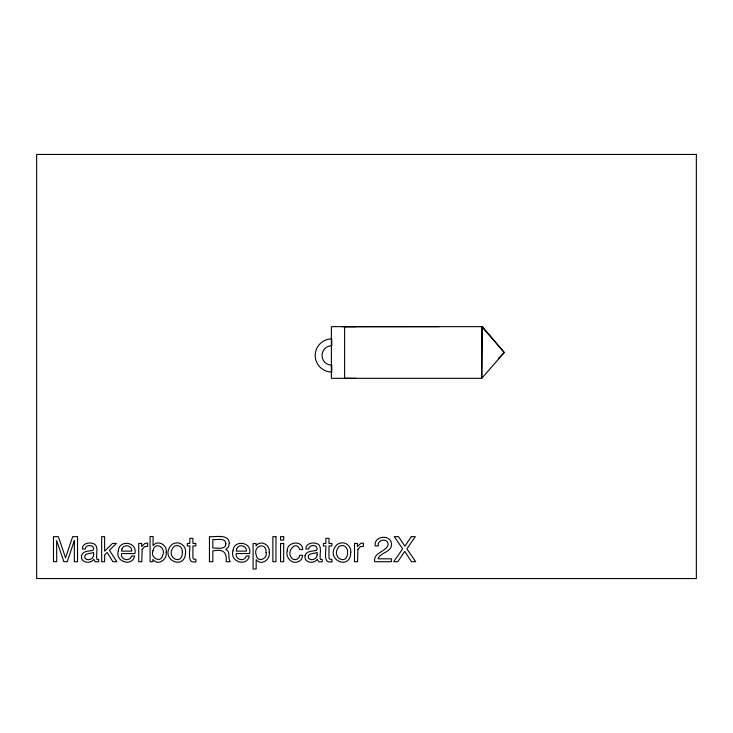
<?xml version="1.0" encoding="UTF-8"?>
<svg xmlns="http://www.w3.org/2000/svg" width="733" height="733" viewBox="0 0 733 733"><rect width="100%" height="100%" fill="white"/><g stroke="black" fill="none" stroke-linecap="round" stroke-linejoin="round"><path stroke-width="1.1" d="M482.378 326.652L481.746 378.329L331.38 378.32L331.38 326.652L482.378 326.652L504.277 352.491L481.746 378.329L481.746 326.652L504.277 352.491L498.321 358.62M341.981 326.652L356.036 326.652M344.629 326.698L439.333 326.652M356.036 378.329L344.629 378.32L344.629 326.652M74.363 540.56L74.29 561.716L77.524 561.716L77.524 536.638L72.704 536.638L65.549 557.84L58.347 536.638L53.482 536.638L53.482 561.716L56.725 561.716L56.633 540.56L63.844 561.716L67.207 561.716L74.363 540.56M266.061 552.462C267.902 559.242 257.118 562.834 256.211 555.174C252.757 545.728 266.528 541.357 266.061 552.462M152.986 550.721C149.807 557.813 161.049 563.659 162.717 555.302C166.409 547.148 154.791 541.027 152.986 550.721M166.171 552.224C167.61 559.49 157.687 566.352 152.904 559.38L152.904 561.716L150.073 561.716L150.073 536.547L153.06 536.547L153.06 545.654C157.723 539.442 167.619 544.967 166.171 552.224M185.55 552.187C185.422 571.319 159.501 559.719 170.853 545.636A7.55 7.55 0 0 1 175.26 543.071C180.767 541.696 186.164 546.589 185.55 552.187M287.226 550.804C285.238 557.666 292.339 565.152 299.073 561.304A6.276 6.276 0 0 0 301.84 558.39L302.729 555.248L299.742 555.248C299.385 557.996 296.828 560.232 294.006 559.499A3.766 3.766 0 0 1 291.514 557.74C285.843 551.528 296.334 539.552 299.742 549.576L302.729 549.576C302.61 539.79 286.924 541.614 287.226 550.804M350.768 552.187C350.631 571.319 324.71 559.719 336.062 545.636A7.55 7.55 0 0 1 340.478 543.071C345.976 541.696 351.382 546.589 350.768 552.187M118.343 550.822C114.65 561.615 132.242 567.397 134.634 555.981L131.61 555.981C130.126 562.064 120.239 560.039 121.486 553.552L134.89 553.552C137.822 541.934 119.067 539.158 118.343 550.822M233.012 550.822C229.319 561.615 246.92 567.397 249.302 555.981L246.288 555.981C244.795 562.064 234.908 560.039 236.163 553.552L249.559 553.552C252.5 541.934 233.735 539.158 233.012 550.822M269.194 552.169C270.807 559.38 261.241 566.316 256.174 559.664L256.174 569.01L253.096 569.01L253.096 543.519L256.083 543.519L256.083 545.938C260.536 539.396 270.55 544.931 269.194 552.169M225.883 543.721C225.947 550.217 216.638 547.67 212.854 548.128L212.854 539.552C216.629 540.139 225.718 537.243 225.883 543.721M81.528 555.715C80.099 562.761 90.434 564.456 93.778 559.297L95.235 561.826L98.726 561.799L98.726 559.536L96.893 559.343C95.437 554.45 99.89 544.802 92.376 543.29C88.29 542.173 82.023 543.804 82.371 549.017L85.239 549.017C85.312 545.325 90.031 544.931 92.587 546.287L93.705 548.568L92.972 550.346C89.16 551.363 82.554 550.602 81.528 555.715M305.056 555.715C303.627 562.761 313.953 564.456 317.297 559.297L318.763 561.826L322.245 561.799L322.245 559.536L320.413 559.343C318.956 554.45 323.409 544.802 315.905 543.29C311.809 542.173 305.551 543.804 305.89 549.017L308.758 549.017C308.84 545.325 313.55 544.931 316.115 546.287L317.233 548.568L316.491 550.346C312.679 551.363 306.082 550.602 305.056 555.715M391.523 544.509C391.486 552.49 380.299 552.169 378.045 558.812L391.404 558.812L391.404 561.716L374.618 561.716C373.326 551.976 386.199 552.169 388.124 544.646C388.243 537.701 376.918 539.222 378.338 545.938L375.214 545.938C373.5 535.292 391.706 534.036 391.523 544.509M182.343 552.279C182.627 566.123 165.85 558.005 172.951 547.734A4.178 4.178 0 0 1 175.737 545.719C179.732 544.573 182.856 548.486 182.343 552.279M347.552 552.279C347.836 566.123 331.069 558.005 338.16 547.734A4.178 4.178 0 0 1 340.946 545.719C344.95 544.573 348.065 548.486 347.552 552.279M229.328 543.4L228.403 547.084L225.791 549.393C230.556 551.124 227.899 557.053 229.621 560.598L230.29 561.716L226.121 561.716C227.23 551.912 222.75 548.751 212.854 550.959L212.854 561.716L209.455 561.716L209.455 536.638C215.383 537.207 228.971 533.597 229.328 543.4M93.622 554.89C93.87 559.068 87.236 561.551 84.881 558.042C83.48 552.609 90.672 554.038 93.622 552.416L93.622 554.89M317.142 554.89C317.389 559.068 310.755 561.551 308.41 558.042C306.999 552.609 314.191 554.038 317.142 552.416L317.142 554.89M142.138 549.365L141.826 561.716L138.748 561.716L138.748 543.428L141.671 543.428L141.671 546.589L144.932 543.355L147.645 543.107L147.645 546.351L144.584 546.635L142.138 549.365M357.887 549.365L357.576 561.716L354.506 561.716L354.506 543.428L357.42 543.428L357.42 546.589L360.691 543.355L363.403 543.107L363.403 546.351L360.334 546.635L357.887 549.365M121.999 548.962L121.568 551.115L131.729 551.115C132.334 545.434 123.758 543.62 121.999 548.962M236.667 548.962L236.246 551.115L246.407 551.115C247.003 545.434 238.436 543.62 236.667 548.962M411.259 536.638L404.909 546.232L398.505 536.638L394.253 536.638L402.674 548.861L393.685 561.716L397.79 561.716L404.735 551.408L411.497 561.716L415.712 561.716L406.888 548.861L415.309 536.638L411.259 536.638M112.506 543.428L104.617 551.198L104.617 536.638L101.667 536.638L101.667 561.716L104.617 561.716L104.617 554.854L107.192 552.499L112.9 561.716L116.822 561.716L109.428 550.281L116.437 543.428L112.506 543.428M195.848 561.716C186.521 564.419 190.287 550.593 189.82 545.938L187.346 545.938L187.346 543.428L189.82 543.428L189.82 538.324L192.926 538.324L192.926 543.428L195.848 543.428L195.848 545.938L192.926 545.938L192.926 557.877L193.576 559.16L195.848 559.297L195.848 561.716M331.893 561.716C322.566 564.419 326.332 550.593 325.873 545.938L323.39 545.938L323.39 543.428L325.873 543.428L325.873 538.324L328.98 538.324L328.98 543.428L331.893 543.428L331.893 545.938L328.98 545.938L328.98 557.877L329.621 559.16L331.893 559.297L331.893 561.716M696.35 154.452L36.65 154.452L36.65 578.548L696.35 578.548L696.35 154.452M275.947 536.638L272.868 536.638L272.868 561.716L275.947 561.716L275.947 536.638M283.68 536.638L280.556 536.638L280.556 540.12L283.68 540.12L283.68 536.638M283.68 543.519L280.556 543.519L280.556 561.716L283.68 561.716L283.68 543.519M331.756 345.71L331.756 338.884A16.575 16.575 0 0 0 315.19 355.45A16.575 16.575 0 0 0 331.756 372.025L331.756 365.199A9.749 9.749 0 0 1 322.016 355.45A9.749 9.749 0 0 1 331.756 345.71"/></g></svg>
